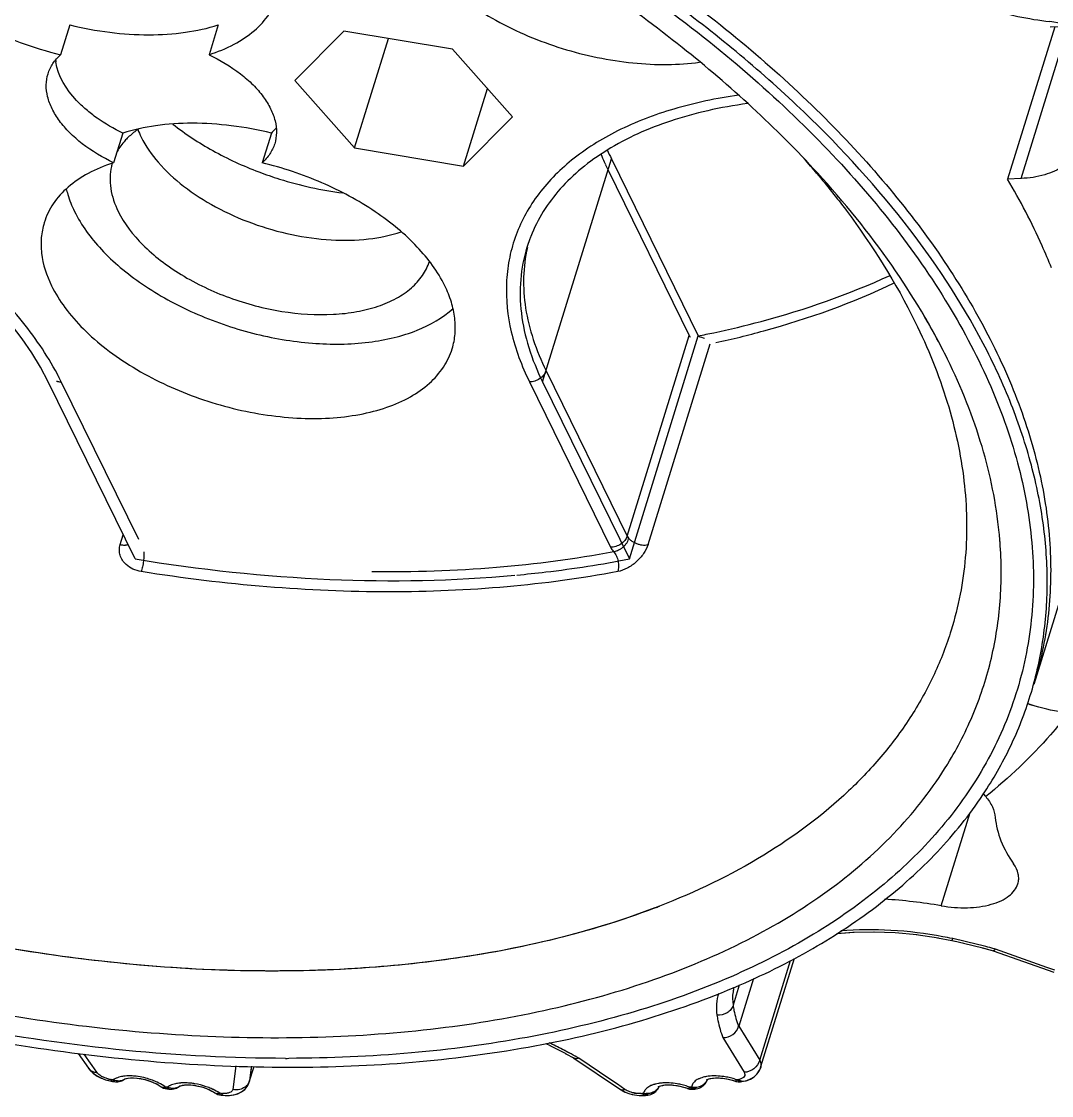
# Model space of a CAD drawing. Header units: millimetres. Extents: x 0 to 297, y 0 to 210.
# Drawn here: x 247.6 to 269.31, y 147.78 to 170.42 of the extents above; entities that cross this region are included whole.
import ezdxf

# ---------------------------------------------------------------- set-up
doc = ezdxf.new("R2010")
doc.units = ezdxf.units.MM
doc.header["$LTSCALE"] = 16.335
doc.layers.add('MEMBER', color=7, linetype='CONTINUOUS')

msp = doc.modelspace()

# ---------------------------------------------------------------- linework, layer by layer
at = {"layer": 'MEMBER', "color": 7, "linetype": 'Continuous'}
for p, q in [((248.6177, 170.3431), (248.4241, 169.7164)), ((251.7487, 170.3431), (251.5551, 169.7164)), ((254.3927, 170.2114), (253.3616, 169.171)), ((256.6856, 169.8306), (254.3927, 170.2114)), ((269.378, 170.3056), (268.3856, 167.0939)), ((269.2834, 170.3013), (269.6624, 170.3184)), ((254.6233, 167.7497), (255.3357, 170.0548)), ((257.9473, 168.4093), (256.6856, 169.8306)), ((253.3616, 169.171), (254.6233, 167.7497)), ((256.9162, 167.3688), (257.421, 169.0022)), ((256.9162, 167.3688), (257.9473, 168.4093)), ((249.7362, 168.0639), (249.5426, 167.4372)), ((252.8672, 168.0639), (252.6736, 167.4372)), ((254.6233, 167.7497), (256.9162, 167.3688)), ((260.0363, 167.5205), (261.8666, 163.7908)), ((268.6699, 167.1068), (268.3856, 167.0939)), ((260.4142, 159.0909), (261.8666, 163.7908)), ((249.9935, 159.0909), (248.1633, 162.8205)), ((258.5839, 162.8205), (260.4142, 159.0909)), ((269.8842, 159.5107), (268.9375, 156.4473)), ((267.1158, 154.7588), (267.1244, 154.7729)), ((264.7853, 151.1935), (265.1264, 151.2224)), ((264.7868, 151.1945), (265.1533, 151.2237)), ((265.1264, 151.2224), (265.5786, 151.232)), ((265.5636, 151.2321), (266.0141, 151.2156)), ((266.0164, 151.2155), (266.4718, 151.1729)), ((266.461, 151.1742), (266.9306, 151.1043)), ((266.9069, 151.1085), (267.2077, 151.0502)), ((267.2077, 151.0502), (267.2726, 151.0362)), ((267.2509, 151.041), (267.4661, 150.9927)), ((267.456, 150.995), (267.6593, 150.9464)), ((267.6586, 150.9465), (267.8626, 150.8945)), ((267.8498, 150.8978), (268.0398, 150.8465)), ((267.8626, 150.8945), (268.0831, 150.8344)), ((268.0398, 150.8465), (268.0831, 150.8344)), ((268.082, 150.8347), (269.363, 150.3795)), ((263.181, 148.3706), (263.893, 150.6744)), ((262.6048, 150.0521), (262.644, 150.0687)), ((263.0277, 150.2494), (262.7179, 149.2467)), ((258.6519, 148.8798), (258.746, 148.8342)), ((258.7376, 148.8384), (258.9066, 148.7532)), ((258.906, 148.7536), (259.0731, 148.6658)), ((248.7939, 148.6709), (249.0117, 148.3583)), ((259.0627, 148.6713), (259.2503, 148.5685)), ((259.2161, 148.5876), (259.2503, 148.5685)), ((259.2443, 148.5722), (260.2068, 147.9211)), ((249.0114, 148.3589), (249.0385, 148.3235)), ((249.0117, 148.3584), (249.058, 148.3017)), ((249.0385, 148.3235), (249.104, 148.2584)), ((249.058, 148.3017), (249.1215, 148.2441)), ((249.104, 148.2584), (249.1827, 148.2015)), ((252.4028, 148.0703), (252.5037, 148.3968)), ((253.2344, 148.3796), (253.2558, 148.3796)), ((263.1032, 148.2321), (263.1504, 148.299)), ((263.1504, 148.299), (263.1811, 148.3708)), ((249.1215, 148.2441), (249.196, 148.1934)), ((249.1827, 148.2015), (249.2728, 148.1535)), ((249.196, 148.1934), (249.2796, 148.1504)), ((249.2728, 148.1535), (249.3714, 148.1154)), ((249.3696, 148.116), (249.4627, 148.091)), ((249.3714, 148.1154), (249.4743, 148.0886)), ((249.4627, 148.091), (249.5195, 148.0806)), ((249.4743, 148.0886), (249.5195, 148.0806)), ((249.5195, 148.0806), (249.56, 148.0746)), ((249.5195, 148.0806), (249.5307, 148.079)), ((249.5307, 148.079), (249.56, 148.0746)), ((249.78, 148.1281), (249.7797, 148.1279)), ((249.7811, 148.1289), (249.7799, 148.128)), ((250.4364, 148.0325), (250.4961, 147.9989)), ((262.0419, 148.1132), (262.0421, 148.1134)), ((262.7819, 148.0758), (262.8166, 148.0819)), ((262.8164, 148.0818), (262.8742, 148.0948)), ((262.8165, 148.0818), (262.888, 148.0988)), ((262.8742, 148.0948), (262.9638, 148.128)), ((262.9638, 148.128), (263.0427, 148.1761)), ((263.0422, 148.1756), (263.1032, 148.2321)), ((263.0434, 148.1765), (263.1098, 148.2399)), ((250.4936, 148.0005), (250.5307, 147.9759)), ((250.5306, 147.9759), (250.5307, 147.9759)), ((250.6682, 147.9218), (250.71, 147.9166)), ((250.6682, 147.9218), (250.71, 147.9166)), ((251.6754, 147.8408), (251.6756, 147.8407)), ((252.0155, 147.7866), (252.1031, 147.8025)), ((252.0764, 147.7963), (252.1615, 147.8214)), ((252.1031, 147.8025), (252.185, 147.8314)), ((252.1615, 147.8214), (252.2388, 147.8603)), ((252.185, 147.8314), (252.2586, 147.8736)), ((252.2388, 147.8603), (252.3051, 147.9122)), ((252.2586, 147.8736), (252.3206, 147.9281)), ((260.2063, 147.9214), (260.2182, 147.9135)), ((260.3843, 147.8334), (260.476, 147.8067)), ((260.476, 147.8067), (260.5702, 147.7896)), ((261.0289, 147.9686), (261.03, 147.9693)), ((261.5546, 147.9609), (261.634, 147.9341)), ((261.7839, 147.9173), (261.8206, 147.9225)), ((261.7839, 147.9173), (261.7961, 147.919)), ((261.7961, 147.919), (261.8206, 147.9225)), ((251.813, 147.7908), (251.8532, 147.7867)), ((251.853, 147.7867), (251.9242, 147.7825)), ((251.8531, 147.7867), (251.8937, 147.7836)), ((251.8532, 147.7867), (251.8531, 147.7867)), ((251.9242, 147.7825), (252.0155, 147.7866)), ((260.7165, 147.7832), (260.7659, 147.7871)), ((260.7655, 147.7871), (260.8017, 147.7912))]:
    msp.add_line(p, q, dxfattribs=at)
at = {"layer": 'MEMBER', "color": 9, "linetype": 'Continuous'}
for p, q in [((268.6699, 167.1068), (269.6624, 170.3184)), ((258.5839, 162.8205), (260.0363, 167.5205)), ((259.9637, 167.2855), (261.6738, 163.8007)), ((260.3666, 159.5707), (261.6738, 163.8007)), ((260.8068, 159.3914), (262.1139, 163.6214)), ((258.6565, 163.0555), (260.3666, 159.5707)), ((250.0709, 159.4964), (248.4396, 162.8205)), ((258.3076, 162.8205), (260.0177, 159.3357)), ((249.6818, 159.3912), (249.7453, 159.5968)), ((266.9862, 151.7806), (267.5943, 153.7485)), ((267.2282, 151.0883), (267.2159, 151.0909)), ((269.2105, 150.4824), (268.132, 150.8654)), ((263.1604, 148.5256), (263.8099, 150.6274)), ((269.3783, 150.4229), (269.2105, 150.4824)), ((262.7306, 150.1109), (262.599, 149.6851)), ((262.7179, 149.2467), (263.1604, 148.5256)), ((262.3837, 149.003), (262.8318, 148.272)), ((249.0215, 148.5121), (248.9204, 148.657)), ((249.0901, 148.4138), (249.0215, 148.5121)), ((260.0024, 148.1267), (259.3509, 148.5672)), ((249.1889, 148.272), (249.0901, 148.4138)), ((252.1185, 148.4056), (252.0536, 147.9112)), ((252.4479, 148.3981), (252.4236, 148.2115)), ((252.4384, 148.3247), (252.4236, 148.2115)), ((252.4479, 148.3981), (252.4384, 148.3247)), ((249.5359, 148.1133), (249.4955, 148.1194)), ((249.5246, 148.115), (249.4955, 148.1194)), ((249.5359, 148.1133), (249.5246, 148.115)), ((249.56, 148.0746), (249.5599, 148.0746)), ((252.4033, 148.0718), (252.4028, 148.0703)), ((252.4083, 148.0942), (252.4033, 148.0718)), ((252.4236, 148.2115), (252.4083, 148.0942)), ((260.1618, 148.019), (260.0024, 148.1267)), ((262.7141, 148.1194), (262.6796, 148.1133)), ((250.6804, 147.9561), (250.6389, 147.9613)), ((250.6681, 147.9218), (250.6681, 147.9218)), ((250.71, 147.9166), (250.7098, 147.9166)), ((251.8182, 147.8268), (251.7782, 147.8309)), ((260.2375, 147.9678), (260.1618, 148.019)), ((260.3212, 147.9112), (260.2375, 147.9678)), ((260.7145, 147.8309), (260.6785, 147.8268)), ((261.7258, 147.9613), (261.6894, 147.9561)), ((261.8206, 147.9225), (261.8203, 147.9225)), ((251.8129, 147.7908), (251.8129, 147.7908)), ((260.8017, 147.7912), (260.8015, 147.7912))]:
    msp.add_line(p, q, dxfattribs=at)
at = {"layer": 'MEMBER', "color": 7, "linetype": 'Continuous'}
for points in [[(263.1098, 148.2399), (263.1595, 148.3164), (263.1812, 148.3711)], [(249.7797, 148.1279), (249.7868, 148.1313), (249.8086, 148.1387), (249.8455, 148.1465), (249.8965, 148.1521)], [(249.7799, 148.128), (249.7883, 148.132), (249.8109, 148.1393), (249.8479, 148.1469), (249.8992, 148.1523)], [(249.8965, 148.1521), (249.9635, 148.1533), (250.039, 148.1484), (250.1216, 148.1365), (250.2073, 148.1178), (250.2911, 148.093), (250.3682, 148.064)], [(249.9601, 148.1534), (250.0339, 148.1489), (250.1148, 148.1377), (250.1995, 148.1197), (250.2846, 148.0952), (250.3652, 148.0653), (250.4377, 148.0319)], [(252.3051, 147.9122), (252.3568, 147.974), (252.3916, 148.039), (252.4033, 148.0717)], [(252.3206, 147.9281), (252.3678, 147.9915), (252.3985, 148.0571), (252.4033, 148.0718)], [(262.0421, 148.1134), (262.0439, 148.1146), (262.0588, 148.122), (262.0882, 148.1325), (262.1314, 148.1427)], [(262.0425, 148.1136), (262.0526, 148.1192), (262.0758, 148.1286), (262.1133, 148.139)], [(262.1133, 148.139), (262.1647, 148.1478), (262.229, 148.153), (262.3036, 148.1527), (262.3853, 148.146), (262.4696, 148.1325)], [(262.1314, 148.1427), (262.1878, 148.1503), (262.2563, 148.1536), (262.3341, 148.1509), (262.4188, 148.1414)], [(262.4188, 148.1414), (262.505, 148.125), (262.5877, 148.1027), (262.6292, 148.0888)], [(262.4696, 148.1325), (262.5523, 148.1131), (262.6292, 148.0888)], [(262.888, 148.0988), (262.9697, 148.1309), (263.0422, 148.1756)], [(250.937, 147.9815), (250.9405, 147.9832), (250.9591, 147.9901), (250.9919, 147.998), (251.039, 148.0045), (251.0995, 148.0073), (251.1718, 148.0047), (251.2524, 147.9954), (251.3372, 147.9792), (251.4216, 147.9567), (251.5011, 147.9294), (251.5728, 147.8987), (251.634, 147.8666), (251.6755, 147.8408)], [(250.9371, 147.9816), (250.9386, 147.9824), (250.9552, 147.9888), (250.9862, 147.9969), (251.0314, 148.0038), (251.09, 148.0072), (251.1597, 148.0055), (251.2378, 147.9975), (251.3203, 147.983), (251.4029, 147.9623), (251.4818, 147.9366), (251.5535, 147.9075)], [(251.5535, 147.9075), (251.616, 147.8767), (251.6677, 147.846), (251.6756, 147.8407)], [(251.8937, 147.7836), (251.9864, 147.784), (252.0764, 147.7963)], [(260.2062, 147.9215), (260.2397, 147.9002), (260.3283, 147.8552)], [(260.2182, 147.9135), (260.2977, 147.8692), (260.3843, 147.8334)], [(260.3283, 147.8552), (260.4233, 147.8208), (260.5217, 147.7971)], [(260.5217, 147.7971), (260.6203, 147.7846), (260.7165, 147.7832)], [(261.0292, 147.9688), (261.0315, 147.9702), (261.0475, 147.9779), (261.0781, 147.9882), (261.1233, 147.9981)], [(261.031, 147.9699), (261.0453, 147.977), (261.0733, 147.9868), (261.1155, 147.9967)], [(261.1155, 147.9967), (261.1708, 148.0042), (261.2373, 148.0073), (261.3123, 148.0049), (261.3925, 147.9963), (261.4744, 147.9814), (261.5546, 147.9609)], [(261.1233, 147.9981), (261.182, 148.0051), (261.2529, 148.0073), (261.3332, 148.0032), (261.4202, 147.9919), (261.5084, 147.9735)], [(261.5084, 147.9735), (261.5929, 147.9488), (261.634, 147.9341)], [(260.5702, 147.7896), (260.6646, 147.7826), (260.7566, 147.7861), (260.766, 147.7871)]]:
    msp.add_lwpolyline(points, dxfattribs=at)
for centre, radius, start, end in [((249.2924, 169.6969), 0.9758, 185.17614, 187.73806), ((251.8104, 168.811), 1.8802, 200.90258, 206.2152), ((264.8549, 169.8865), 5.3682, 203.91865, 206.1519), ((249.5331, 154.7623), 19.3652, 39.99754, 41.24524), ((250.6168, 167.1078), 1.1488, 163.8846, 167.43157), ((250.6368, 163.9995), 3.6077, 107.65617, 107.95427), ((261.2665, 164.7248), 3.1532, 159.7826, 162.82565), ((261.2766, 164.7212), 3.1639, 158.39402, 159.78292), ((254.5369, 157.1172), 14.0185, 26.16267, 30.7092), ((257.7195, 184.8517), 21.4653, 281.13942, 282.02537), ((262.1556, 164.4657), 0.7396, 247.04464, 257.86725), ((259.4744, 158.7792), 8.7771, 4.61218, 5.66033), ((259.5565, 158.786), 8.6948, 4.32014, 4.61097), ((269.9822, 159.3208), 3.4835, 250.22875, 252.02772), ((266.6694, 153.2424), 1.5097, 33.80352, 37.04661), ((266.6802, 153.2501), 1.4964, 33.78912, 37.061), ((265.1122, 140.8431), 11.0968, 80.27767, 86.47397), ((255.2124, 166.766), 16.0885, 290.90091, 291.26622), ((249.6048, 148.3724), 0.3011, 261.42698, 268.72878), ((249.6051, 148.3683), 0.2969, 268.75591, 291.65198), ((249.6034, 148.3722), 0.3012, 291.67916, 299.43441), ((249.6019, 148.3751), 0.3044, 299.42071, 306.37111), ((261.7806, 148.2175), 0.2966, 278.08825, 328.9352), ((261.7774, 148.2193), 0.3002, 328.9667, 336.89588), ((261.7734, 148.221), 0.3046, 336.88212, 342.64306), ((262.7301, 148.3694), 0.2981, 250.29387, 270.2927), ((262.7299, 148.3732), 0.3019, 270.31928, 279.95446), ((250.7049, 148.2178), 0.2981, 234.22376, 262.81405), ((250.7478, 148.2154), 0.3012, 262.75206, 270.27165), ((250.7483, 148.2111), 0.2967, 270.301, 293.71405), ((250.7463, 148.2152), 0.3013, 293.74338, 301.69201), ((250.7449, 148.2178), 0.3043, 301.6772, 309.93648), ((251.8427, 148.0876), 0.2981, 235.8695, 264.16771), ((260.7703, 148.0873), 0.2967, 276.38979, 325.4203), ((260.7674, 148.0891), 0.3002, 325.44927, 333.15958), ((260.7638, 148.091), 0.3042, 333.14617, 336.89472), ((261.7411, 148.2123), 0.2981, 248.99981, 268.93984), ((261.7411, 148.216), 0.3018, 268.96446, 278.17796)]:
    msp.add_arc(centre, radius, start, end, dxfattribs=at)
at = {"layer": 'MEMBER', "color": 9, "linetype": 'Continuous'}
for centre, radius, start, end in [((264.6083, 169.5741), 5.1777, 202.24345, 204.16377), ((264.7442, 169.6345), 5.3264, 204.15786, 204.82252), ((264.8497, 169.6835), 5.4428, 204.82486, 206.14162), ((243.0813, 160.187), 5.9705, 27.4357, 27.92108), ((243.2121, 160.2545), 5.8234, 26.14465, 27.43904), ((265.4293, 142.6235), 8.6539, 78.08554, 79.3979), ((264.2528, 137.0742), 14.3265, 75.13684, 78.01345), ((264.3363, 137.3927), 13.9972, 74.42946, 75.13269), ((264.3658, 137.4991), 13.8868, 74.26367, 74.42878), ((253.6846, 138.4401), 11.6049, 62.71029, 64.25702), ((253.8069, 138.6839), 11.3322, 61.66613, 64.27822), ((253.9248, 138.9057), 11.081, 61.65845, 62.70989), ((253.1643, 180.7557), 32.1896, 269.99997, 270.12778), ((254.1394, 139.3036), 10.6289, 60.63869, 61.6584), ((249.1627, 148.4636), 0.1841, 214.88135, 219.25293), ((249.4959, 148.5597), 0.4249, 235.67332, 239.56889), ((249.5304, 148.6182), 0.4928, 239.55837, 243.21633), ((249.5935, 148.7621), 0.6501, 254.57588, 256.7342), ((249.5918, 148.7549), 0.6428, 256.73302, 259.00923), ((249.5879, 148.7347), 0.6223, 259.00219, 261.45368), ((249.6595, 148.3848), 0.2983, 245.52152, 252.35014), ((249.6577, 148.2983), 0.2096, 303.29051, 306.0784), ((249.8645, 146.8627), 1.3331, 82.49568, 86.88901), ((249.8909, 146.8253), 1.363, 65.14625, 69.73931), ((251.0313, 146.7591), 1.2901, 83.84377, 88.33709), ((252.1576, 148.1751), 0.2641, 311.96338, 327.2109), ((261.8031, 148.2472), 0.2878, 298.55187, 309.0807), ((261.8282, 148.2206), 0.2511, 320.17056, 331.56586), ((261.8358, 148.2163), 0.2424, 331.60048, 336.86641), ((262.1948, 146.7375), 1.4589, 75.04555, 79.44516), ((262.2176, 146.8179), 1.3754, 70.37294, 75.10331), ((262.655, 148.4561), 0.3419, 279.95639, 282.77912), ((262.7664, 148.1651), 0.0906, 271.54652, 279.87819), ((250.7999, 148.2356), 0.304, 246.85154, 254.42303), ((250.8019, 148.1486), 0.2146, 303.69682, 309.62688), ((251.0418, 146.6509), 1.3935, 66.48232, 71.01058), ((251.1089, 146.8022), 1.228, 61.66325, 66.53791), ((251.875, 148.3852), 0.5612, 264.19162, 266.18424), ((260.6348, 148.4495), 0.6258, 258.04019, 261.59265), ((260.6324, 148.4338), 0.61, 261.59539, 263.55166), ((260.6301, 148.2578), 0.4337, 273.23946, 276.40199), ((260.7818, 148.1645), 0.3403, 258.59774, 267.98792), ((260.7819, 148.1588), 0.3346, 267.93788, 277.49505), ((260.7837, 148.1431), 0.3188, 277.53166, 287.44061), ((260.7891, 148.1265), 0.3013, 287.42042, 297.66902), ((260.7984, 148.1083), 0.2809, 297.70448, 308.41419), ((260.8211, 148.0834), 0.2471, 319.68547, 331.21368), ((260.8262, 148.0804), 0.2412, 331.25034, 334.13495), ((261.1754, 146.5916), 1.4582, 73.79143, 78.18361), ((261.2058, 146.6908), 1.3545, 69.08168, 73.853), ((261.7859, 148.2979), 0.3419, 259.87452, 269.22779), ((261.7722, 147.9991), 0.0827, 271.01865, 278.1194), ((261.7862, 148.2948), 0.3388, 269.17728, 278.64762), ((261.7881, 148.2809), 0.3248, 278.68233, 288.45924), ((261.7934, 148.2653), 0.3083, 288.43684, 298.5205)]:
    msp.add_arc(centre, radius, start, end, dxfattribs=at)
at = {"layer": 'MEMBER', "color": 7, "linetype": 'Continuous'}
msp.add_ellipse((239.3179, 162.8205), major_axis=(9.1753, -2.8354), ratio=0.5725407, start_param=6.7781176, end_param=8.3489139, dxfattribs=at)
for points, knots in [([(264.3789, 167.2235), (263.5037, 168.1812), (261.4994, 170.0128), (258.0318, 172.3719), (254.0973, 174.381), (249.8481, 175.9618), (245.4479, 177.0538), (241.0659, 177.6148), (236.8719, 177.6233), (234.1837, 177.2417), (232.9208, 176.9448)], [0, 0, 0, 0, 0.1137189, 0.2368082, 0.3666451, 0.5000002, 0.6333551, 0.7631921, 0.8862816, 1, 1, 1, 1]), ([(268.8649, 156.2123), (268.9817, 156.5901), (269.1594, 157.3706), (269.2501, 158.581), (269.1655, 159.8254), (268.9072, 161.0936), (268.4779, 162.3763), (267.6624, 164.1368), (266.2109, 166.3194), (263.9255, 168.7752), (261.1192, 171.0682), (257.8736, 173.1335), (255.5124, 174.3028), (254.2814, 174.8382)], [0, 0, 0, 0, 0.0463533, 0.0934006, 0.1417868, 0.192067, 0.2446837, 0.2999603, 0.4190805, 0.5500053, 0.6918241, 0.8426672, 1, 1, 1, 1]), ([(245.3993, 171.2499), (245.5952, 171.071), (246.0306, 170.7334), (247.0174, 170.1586), (247.8492, 169.8559), (248.4241, 169.7164)], [0, 0, 0, 0, 0.2327468, 0.4811638, 1, 1, 1, 1]), ([(256.452, 171.2499), (256.62, 171.0966), (256.9883, 170.8043), (257.8189, 170.2898), (258.9849, 169.8023), (260.2222, 169.5432), (261.1992, 169.4958), (261.6693, 169.5276), (261.8951, 169.5586)], [0, 0, 0, 0, 0.1165046, 0.2401387, 0.4996955, 0.7594188, 0.8832336, 1, 1, 1, 1]), ([(251.5551, 169.7164), (251.7362, 169.7741), (252.0739, 169.9111), (252.5105, 170.1998), (252.8376, 170.5558), (252.974, 170.8357), (253.0179, 170.9779)], [0, 0, 0, 0, 0.2845619, 0.5420133, 0.7772683, 1, 1, 1, 1]), ([(267.5067, 170.8284), (267.6485, 170.7779), (268.2264, 170.5908), (268.825, 170.4681), (269.2784, 170.4122)], [0, 0, 0, 0, 0.2478605, 1, 1, 1, 1]), ([(248.6177, 170.3431), (248.8957, 170.2757), (249.4486, 170.1733), (250.2677, 170.1187), (251.0377, 170.1667), (251.5235, 170.2714), (251.7487, 170.3431)], [0, 0, 0, 0, 0.2710212, 0.5316238, 0.7760497, 1, 1, 1, 1]), ([(270.6771, 169.1337), (270.6973, 169.1989), (270.7159, 169.3401), (270.6703, 169.5553), (270.5571, 169.7627), (270.3157, 170.0277), (269.8855, 170.2833), (269.4885, 170.3863), (269.2784, 170.4122)], [0, 0, 0, 0, 0.0965805, 0.1969369, 0.3062073, 0.4269938, 0.7004825, 1, 1, 1, 1]), ([(248.1603, 169.3149), (248.1835, 169.3902), (248.2544, 169.5382), (248.3626, 169.6609), (248.4241, 169.7164)], [0, 0, 0, 0, 0.4875557, 1, 1, 1, 1]), ([(249.7362, 168.0639), (249.5475, 168.1542), (249.2795, 168.3082), (248.962, 168.554), (248.602, 168.8944), (248.3668, 169.2613), (248.3255, 169.5655)], [0, 0, 0, 0, 0.2957129, 0.4346623, 0.565921, 1, 1, 1, 1]), ([(251.5551, 169.7164), (251.7877, 169.6051), (252.1139, 169.4103), (252.4807, 169.0907), (252.6969, 168.8435), (252.8562, 168.5883), (252.9539, 168.3307), (252.9858, 168.0772), (252.9607, 167.9142), (252.9374, 167.8387)], [0, 0, 0, 0, 0.3077691, 0.448981, 0.5793711, 0.6982848, 0.8063242, 0.9056381, 1, 1, 1, 1]), ([(249.5426, 167.4372), (249.31, 167.5485), (248.9837, 167.7434), (248.6169, 168.0629), (248.4007, 168.3101), (248.2414, 168.5654), (248.1438, 168.823), (248.1118, 169.0764), (248.1369, 169.2394), (248.1603, 169.3149)], [0, 0, 0, 0, 0.3077691, 0.448981, 0.5793711, 0.6982848, 0.8063242, 0.9056381, 1, 1, 1, 1]), ([(222.7428, 169.2419), (222.6553, 168.6699), (222.6039, 167.4757), (222.8924, 165.6566), (223.5351, 163.8089), (224.5184, 161.9603), (225.8256, 160.1364), (227.4362, 158.3631), (229.326, 156.6659), (231.4665, 155.0698), (233.8257, 153.5985), (236.3679, 152.274), (239.0549, 151.1164), (241.8461, 150.1431), (244.699, 149.369), (247.5708, 148.8055), (250.4176, 148.4614), (252.3054, 148.3802), (253.2344, 148.3796)], [0, 0, 0, 0, 0.0428239, 0.0877041, 0.1355435, 0.1869273, 0.2421348, 0.3011814, 0.3638668, 0.4298196, 0.498535, 0.5694077, 0.6417596, 0.7148655, 0.7879777, 0.8603453, 0.9312482, 1, 1, 1, 1]), ([(262.9028, 168.6856), (262.6217, 168.6472), (262.0753, 168.5497), (261.0661, 168.2733), (260.1572, 167.8713), (259.4053, 167.3379), (258.9508, 166.9035), (258.587, 166.4219), (258.407, 166.0681), (258.335, 165.8862)], [0, 0, 0, 0, 0.1519291, 0.2966548, 0.5599278, 0.6782893, 0.7888328, 0.8952345, 1, 1, 1, 1]), ([(252.8672, 168.0639), (252.5893, 168.1313), (252.0363, 168.2337), (251.2172, 168.2882), (250.4472, 168.2402), (249.9614, 168.1355), (249.7362, 168.0639)], [0, 0, 0, 0, 0.2710211, 0.5316238, 0.7760497, 1, 1, 1, 1]), ([(250.7897, 168.2549), (251.0539, 168.0456), (251.6375, 167.6636), (252.2704, 167.3727), (252.6042, 167.246)], [0, 0, 0, 0, 0.485629, 1, 1, 1, 1]), ([(252.9699, 168.1708), (252.9622, 168.1615), (252.9299, 168.1239), (252.8949, 168.0888), (252.8672, 168.0639)], [0, 0, 0, 0, 0.2461407, 1, 1, 1, 1]), ([(249.8304, 167.9538), (249.8072, 167.9305), (249.7199, 167.8366), (249.646, 167.73), (249.6016, 167.6458)], [0, 0, 0, 0, 0.2571073, 1, 1, 1, 1]), ([(250.0816, 168.1589), (250.0585, 168.1434), (249.9698, 168.0813), (249.887, 168.0108), (249.8304, 167.9538)], [0, 0, 0, 0, 0.2576199, 1, 1, 1, 1]), ([(250.1236, 167.9805), (250.218, 167.7882), (250.4842, 167.4082), (251.0226, 166.9152), (251.6959, 166.4849), (252.4653, 166.1424), (253.2862, 165.9072), (254.1109, 165.7932), (254.8911, 165.8068), (255.3824, 165.9073), (255.6051, 165.983)], [0, 0, 0, 0, 0.1032422, 0.220764, 0.3500672, 0.4867416, 0.6254012, 0.7604089, 0.8865891, 1, 1, 1, 1]), ([(252.9374, 167.8387), (252.9141, 167.7634), (252.8432, 167.6154), (252.735, 167.4927), (252.6736, 167.4372)], [0, 0, 0, 0, 0.4875557, 1, 1, 1, 1]), ([(249.5247, 167.4315), (249.3457, 167.3735), (249.0122, 167.2362), (248.5811, 166.9483), (248.2582, 166.5944), (248.1233, 166.3168), (248.0797, 166.1758)], [0, 0, 0, 0, 0.2842498, 0.5415927, 0.7770211, 1, 1, 1, 1]), ([(249.4955, 167.3578), (249.479, 167.2839), (249.4604, 167.1298), (249.4824, 166.8055), (249.5648, 166.5661), (249.6395, 166.4138)], [0, 0, 0, 0, 0.2338745, 0.4758764, 1, 1, 1, 1]), ([(256.5238, 164.8472), (256.3768, 165.1467), (256.0586, 165.5724), (255.5306, 166.064), (254.8771, 166.5507), (253.9305, 167.0569), (253.1031, 167.333), (252.6736, 167.4372)], [0, 0, 0, 0, 0.2100258, 0.3281752, 0.4538808, 0.7218176, 1, 1, 1, 1]), ([(269.5586, 167.3698), (269.442, 167.2862), (269.1499, 167.1583), (268.8383, 167.1144), (268.6699, 167.1068)], [0, 0, 0, 0, 0.459828, 1, 1, 1, 1]), ([(252.6042, 167.246), (252.7477, 167.1915), (253.324, 166.9921), (253.9236, 166.8593), (254.3763, 166.8027)], [0, 0, 0, 0, 0.2517967, 1, 1, 1, 1]), ([(264.3682, 167.2093), (264.5796, 166.9573), (265.3591, 165.9774), (266.0334, 164.9104), (266.4402, 164.0815)], [0, 0, 0, 0, 0.2626641, 1, 1, 1, 1]), ([(267.1192, 163.2982), (266.7807, 163.988), (265.9517, 165.3646), (264.9397, 166.6097), (264.3789, 167.2235)], [0, 0, 0, 0, 0.4802827, 1, 1, 1, 1]), ([(269.3116, 165.222), (269.2484, 165.3792), (268.9758, 166.0203), (268.6527, 166.6395), (268.3856, 167.0939)], [0, 0, 0, 0, 0.243238, 1, 1, 1, 1]), ([(248.5451, 166.8909), (248.5544, 166.8511), (248.5982, 166.6874), (248.6618, 166.5292), (248.7184, 166.4138)], [0, 0, 0, 0, 0.2415627, 1, 1, 1, 1]), ([(248.7184, 166.4138), (248.8625, 166.1203), (249.1725, 165.7026), (249.6864, 165.2186), (250.3223, 164.7382), (251.245, 164.2346), (252.4562, 163.8156), (253.6995, 163.6024), (254.7105, 163.6099), (255.4468, 163.7414), (256.0632, 163.9344), (256.4778, 164.1706), (256.6963, 164.3703)], [0, 0, 0, 0, 0.1081268, 0.1688449, 0.2334172, 0.3711375, 0.5144754, 0.6554446, 0.7864689, 0.84646, 0.902107, 1, 1, 1, 1]), ([(249.6395, 166.4138), (249.7679, 166.1521), (250.056, 165.7835), (250.534, 165.3673), (251.1273, 164.962), (251.9772, 164.5614), (253.0643, 164.2757), (253.9801, 164.214), (254.6598, 164.2884), (255.1083, 164.3997), (255.4982, 164.5655), (255.8193, 164.7828), (256.0619, 165.0476), (256.1658, 165.2545), (256.2006, 165.3598)], [0, 0, 0, 0, 0.1135156, 0.1780199, 0.2467778, 0.392635, 0.5413442, 0.6822928, 0.7470904, 0.8069695, 0.8616111, 0.9112507, 0.9568191, 1, 1, 1, 1]), ([(248.0797, 166.1758), (248.0482, 166.0739), (248.0069, 165.8594), (248.0167, 165.4015), (248.1291, 165.0616), (248.2343, 164.8472)], [0, 0, 0, 0, 0.2341273, 0.4753442, 1, 1, 1, 1]), ([(258.2539, 165.6559), (258.1861, 165.4364), (258.0976, 164.9741), (258.1154, 164.256), (258.2773, 163.526), (258.4694, 163.0539), (258.5839, 162.8205)], [0, 0, 0, 0, 0.2360077, 0.4789559, 0.7329506, 1, 1, 1, 1]), ([(262.1917, 163.8575), (262.5259, 163.9287), (263.794, 164.2311), (265.0339, 164.6618), (265.9073, 165.0654)], [0, 0, 0, 0, 0.262059, 1, 1, 1, 1]), ([(248.2343, 164.8472), (248.3136, 164.6855), (248.5152, 164.3632), (248.9068, 163.917), (249.3912, 163.4963), (250.1581, 162.9744), (251.2564, 162.4591), (252.4401, 162.1512), (253.396, 162.0476), (254.0787, 162.0459), (254.7163, 162.1193), (255.2921, 162.2663), (255.7912, 162.4838), (256.2006, 162.7679), (256.5073, 163.1133), (256.6362, 163.382), (256.6784, 163.5185)], [0, 0, 0, 0, 0.0543651, 0.1140152, 0.1786164, 0.2474785, 0.3935205, 0.542295, 0.6144158, 0.6833073, 0.7479511, 0.8076295, 0.8620442, 0.9114633, 0.9568676, 1, 1, 1, 1]), ([(256.6784, 163.5185), (256.7099, 163.6204), (256.7513, 163.8349), (256.744, 164.1693), (256.6689, 164.5127), (256.5784, 164.736), (256.5238, 164.8472)], [0, 0, 0, 0, 0.2336746, 0.4744433, 0.7285353, 1, 1, 1, 1]), ([(261.0477, 151.7731), (260.3799, 151.5131), (258.9617, 151.0676), (256.7071, 150.6287), (254.2873, 150.4024), (251.7402, 150.3921), (249.1056, 150.5978), (246.425, 151.0161), (243.7404, 151.6406), (241.0942, 152.4613), (238.5283, 153.4654), (236.083, 154.6369), (233.7968, 155.9575), (231.7057, 157.4064), (229.8425, 158.9611), (228.2361, 160.5978), (226.9122, 162.2912), (226.2067, 163.4842), (225.9135, 164.0815)], [0, 0, 0, 0, 0.0539123, 0.1115029, 0.1725011, 0.2364793, 0.3028892, 0.3710938, 0.4403946, 0.5100575, 0.5793368, 0.6474991, 0.7138474, 0.7777465, 0.8386521, 0.8961381, 0.9499446, 1, 1, 1, 1]), ([(266.4402, 164.0815), (266.707, 163.5378), (267.1497, 162.4464), (267.5165, 160.7677), (267.552, 159.1327), (267.35, 158.0841), (267.1961, 157.5861)], [0, 0, 0, 0, 0.2715737, 0.525534, 0.7663013, 1, 1, 1, 1]), ([(224.7504, 163.2982), (225.0528, 162.6821), (225.7788, 161.4514), (227.139, 159.7029), (228.7876, 158.0114), (230.6991, 156.4024), (232.8443, 154.9), (235.1906, 153.5269), (237.702, 152.3041), (240.34, 151.2504), (243.064, 150.3819), (245.8321, 149.712), (248.6019, 149.251), (251.3307, 149.006), (253.9767, 148.9807), (256.4998, 149.1758), (258.8611, 149.5883), (260.3534, 150.0188), (261.0591, 150.2722)], [0, 0, 0, 0, 0.0499273, 0.1035478, 0.1607985, 0.2214307, 0.2850366, 0.3510927, 0.4189865, 0.4880445, 0.5575558, 0.6267956, 0.6950473, 0.7616257, 0.8259006, 0.8873232, 0.9454546, 1, 1, 1, 1]), ([(268.2087, 159.6448), (268.148, 160.2576), (267.8886, 161.5161), (267.41, 162.7056), (267.1192, 163.2982)], [0, 0, 0, 0, 0.4825992, 1, 1, 1, 1]), ([(267.1244, 154.7729), (267.3354, 155.1188), (267.7035, 155.8405), (268.0762, 156.9974), (268.2608, 158.2072), (268.2577, 159.0285), (268.2265, 159.4409)], [0, 0, 0, 0, 0.249453, 0.496492, 0.7453253, 1, 1, 1, 1]), ([(260.952, 151.7362), (259.8341, 151.3092), (258.0372, 150.8396), (255.5407, 150.5038), (252.8017, 150.3476), (249.2161, 150.5283), (244.8615, 151.2986), (240.5606, 152.5944), (236.4905, 154.3629), (232.819, 156.5304), (230.645, 158.2563), (229.6744, 159.1713)], [0, 0, 0, 0, 0.1070123, 0.1648187, 0.2251662, 0.3521143, 0.4848391, 0.6197042, 0.752889, 0.8807176, 1, 1, 1, 1]), ([(249.9935, 159.0909), (251.3512, 158.8668), (254.0195, 158.5796), (256.7053, 158.627), (258.0006, 158.7465)], [0, 0, 0, 0, 0.5140609, 1, 1, 1, 1]), ([(258.0409, 158.7503), (258.2443, 158.7694), (259.0392, 158.8535), (259.8302, 158.9759), (260.4142, 159.0909)], [0, 0, 0, 0, 0.255493, 1, 1, 1, 1]), ([(267.1961, 157.5861), (267.0991, 157.2723), (266.8604, 156.6535), (266.3757, 155.7742), (265.7671, 154.9467), (264.7769, 153.8993), (263.2269, 152.7485), (261.8091, 152.0694), (261.0477, 151.7731)], [0, 0, 0, 0, 0.1126186, 0.2266272, 0.343331, 0.4638882, 0.7198318, 1, 1, 1, 1]), ([(267.8664, 154.121), (268.0825, 154.4456), (268.4678, 155.1208), (268.7514, 155.8449), (268.8649, 156.2123)], [0, 0, 0, 0, 0.5035178, 1, 1, 1, 1]), ([(269.678, 155.8524), (269.6051, 155.858), (269.3083, 155.892), (269.0164, 155.9663), (268.8042, 156.0426)], [0, 0, 0, 0, 0.2448602, 1, 1, 1, 1]), ([(269.678, 155.8524), (269.5542, 155.6922), (269.0245, 155.0505), (268.4148, 154.4761), (267.9238, 154.0823)], [0, 0, 0, 0, 0.2433336, 1, 1, 1, 1]), ([(261.0591, 150.2722), (261.7257, 150.5117), (262.9856, 151.0519), (264.6794, 152.0912), (266.0785, 153.3152), (266.8136, 154.2655), (267.1158, 154.7588)], [0, 0, 0, 0, 0.2769309, 0.5341172, 0.7738071, 1, 1, 1, 1]), ([(262.644, 150.0687), (263.2041, 150.3068), (264.2665, 150.8289), (265.7044, 151.7815), (266.9188, 152.8691), (267.5822, 153.6938), (267.8664, 154.121)], [0, 0, 0, 0, 0.2725922, 0.5286909, 0.7701728, 1, 1, 1, 1]), ([(267.9238, 154.0823), (267.9796, 154.0158), (268.0721, 153.8792), (268.1197, 153.7194), (268.1267, 153.6434)], [0, 0, 0, 0, 0.5320146, 1, 1, 1, 1]), ([(268.1267, 153.6434), (268.1421, 153.4757), (268.2313, 153.1276), (268.4069, 152.8167), (268.5131, 152.6648)], [0, 0, 0, 0, 0.4760111, 1, 1, 1, 1]), ([(268.6022, 152.2414), (268.6125, 152.2746), (268.6245, 152.3448), (268.6106, 152.4943), (268.5581, 152.6004), (268.5131, 152.6648)], [0, 0, 0, 0, 0.2332462, 0.4719005, 1, 1, 1, 1]), ([(266.9862, 151.7806), (267.1695, 151.7492), (267.5248, 151.7215), (267.9533, 151.7749), (268.2422, 151.8784), (268.4108, 151.9766), (268.5358, 152.0966), (268.5873, 152.1931), (268.6022, 152.2414)], [0, 0, 0, 0, 0.3107793, 0.5917851, 0.7138035, 0.8213838, 0.9155113, 1, 1, 1, 1]), ([(268.132, 150.8654), (268.1243, 150.8558), (268.1115, 150.8408), (268.0904, 150.8324), (268.0831, 150.8344)], [0, 0, 0, 0, 0.6222398, 1, 1, 1, 1]), ([(253.2558, 148.3796), (254.1176, 148.3796), (255.8014, 148.4458), (258.2431, 148.7574), (260.5119, 149.275), (261.935, 149.7694), (262.6048, 150.0521)], [0, 0, 0, 0, 0.2705847, 0.5283306, 0.7717359, 1, 1, 1, 1]), ([(262.3837, 149.003), (262.4574, 149.0022), (262.6043, 149.0493), (262.6994, 149.1745), (262.7166, 149.2428)], [0, 0, 0, 0, 0.5113091, 1, 1, 1, 1]), ([(259.3509, 148.5672), (259.3335, 148.5607), (259.2992, 148.5529), (259.264, 148.5608), (259.2503, 148.5685)], [0, 0, 0, 0, 0.5403111, 1, 1, 1, 1])]:
    msp.add_open_spline(points, degree=3, knots=knots, dxfattribs=at)
at = {"layer": 'MEMBER', "color": 9, "linetype": 'Continuous'}
for points, knots in [([(247.9153, 177.2635), (249.526, 176.8586), (252.6771, 175.8635), (257.1131, 173.8582), (260.4814, 171.791), (262.8667, 169.9433), (264.4446, 168.5118), (265.8251, 167.0263), (266.9935, 165.502), (267.9371, 163.9548), (268.6451, 162.4002), (269.109, 160.8542), (269.3218, 159.3329), (269.2792, 157.8539), (269.0785, 156.9034), (268.9375, 156.4473)], [0, 0, 0, 0, 0.1537672, 0.3050839, 0.4497266, 0.5184321, 0.5841997, 0.6467584, 0.7059424, 0.761714, 0.8141903, 0.8636678, 0.91064, 0.9557979, 1, 1, 1, 1]), ([(256.2598, 173.7146), (257.8124, 172.9274), (260.0261, 171.6095), (262.6755, 169.5601), (264.4005, 167.9662), (265.8769, 166.3082), (267.0848, 164.6074), (268.0077, 162.8854), (268.6315, 161.1639), (268.9452, 159.4649), (268.9405, 157.8123), (268.6142, 156.2319), (267.9705, 154.7506), (267.0216, 153.3926), (265.785, 152.1771), (264.2813, 151.119), (263.1542, 150.5462), (262.5569, 150.2864)], [0, 0, 0, 0, 0.16449, 0.2422368, 0.3162305, 0.3861008, 0.4516532, 0.5129114, 0.5701629, 0.6239995, 0.6753332, 0.7253564, 0.7754271, 0.8268971, 0.8809424, 0.9384535, 1, 1, 1, 1]), ([(248.3568, 162.9827), (248.1363, 163.3989), (247.5685, 164.2234), (246.467, 165.3381), (245.1102, 166.3611), (243.5464, 167.2559), (241.8313, 167.9915), (240.0264, 168.5413), (238.1968, 168.886), (236.971, 168.9732), (236.37, 168.9764)], [0, 0, 0, 0, 0.1013158, 0.2136394, 0.3358323, 0.4656794, 0.6002913, 0.7364222, 0.8707276, 1, 1, 1, 1]), ([(262.7128, 168.862), (262.2521, 168.797), (261.3779, 168.6158), (260.1825, 168.1615), (259.1929, 167.5462), (258.5554, 166.8958), (258.193, 166.3188), (257.9944, 165.8661), (257.8668, 165.3903), (257.7913, 164.722), (257.8879, 163.8339), (258.1428, 163.1564), (258.3076, 162.8205)], [0, 0, 0, 0, 0.1552808, 0.2967603, 0.4247179, 0.541374, 0.5969056, 0.6514292, 0.7057485, 0.7606819, 0.8751336, 1, 1, 1, 1]), ([(258.2633, 165.6541), (258.2169, 165.4485), (258.1649, 165.0203), (258.2101, 164.3636), (258.3739, 163.6991), (258.552, 163.2686), (258.6565, 163.0555)], [0, 0, 0, 0, 0.2361955, 0.479834, 0.7339753, 1, 1, 1, 1]), ([(262.2388, 163.6483), (262.5778, 163.7226), (263.8623, 164.0378), (265.1167, 164.4864), (265.9972, 164.9068)], [0, 0, 0, 0, 0.2623304, 1, 1, 1, 1]), ([(261.6738, 163.8007), (261.6752, 163.7978), (261.6815, 163.7858), (261.6891, 163.7746), (261.6953, 163.7664)], [0, 0, 0, 0, 0.2394647, 1, 1, 1, 1]), ([(258.6565, 163.0555), (258.6356, 162.9879), (258.5553, 162.8977), (258.4222, 162.8339), (258.3451, 162.8205), (258.3076, 162.8205)], [0, 0, 0, 0, 0.4803696, 0.7451077, 1, 1, 1, 1]), ([(248.3394, 162.8384), (248.347, 162.8354), (248.3793, 162.8247), (248.4137, 162.8205), (248.4396, 162.8205)], [0, 0, 0, 0, 0.2394291, 1, 1, 1, 1]), ([(260.3666, 159.5707), (260.3457, 159.5031), (260.2654, 159.4129), (260.1323, 159.3491), (260.0552, 159.3357), (260.0177, 159.3357)], [0, 0, 0, 0, 0.4803696, 0.7451077, 1, 1, 1, 1]), ([(260.3666, 159.5707), (260.3827, 159.5379), (260.4239, 159.4939), (260.4903, 159.4488), (260.551, 159.4205), (260.6153, 159.3981), (260.7, 159.3774), (260.7667, 159.3799), (260.8068, 159.3914)], [0, 0, 0, 0, 0.2181504, 0.3456052, 0.4795841, 0.6164638, 0.751219, 1, 1, 1, 1]), ([(249.8073, 158.9693), (249.7776, 158.9964), (249.7254, 159.0568), (249.6751, 159.1637), (249.6585, 159.2787), (249.6706, 159.3549), (249.6818, 159.3912)], [0, 0, 0, 0, 0.2601356, 0.5094882, 0.7538614, 1, 1, 1, 1]), ([(249.6818, 159.3912), (249.691, 159.3893), (249.7271, 159.3829), (249.7642, 159.3811), (249.7913, 159.3835)], [0, 0, 0, 0, 0.2583764, 1, 1, 1, 1]), ([(249.7913, 159.3835), (249.796, 159.3839), (249.8142, 159.3859), (249.8322, 159.3896), (249.8453, 159.3933)], [0, 0, 0, 0, 0.2584822, 1, 1, 1, 1]), ([(260.3851, 159.5405), (260.3883, 159.5212), (260.3852, 159.4812), (260.3612, 159.4275), (260.3242, 159.382), (260.2823, 159.3409), (260.2366, 159.3034), (260.1725, 159.2643), (260.1199, 159.2445), (260.0847, 159.2383)], [0, 0, 0, 0, 0.1275611, 0.2543861, 0.3800399, 0.509027, 0.6388962, 0.7658374, 1, 1, 1, 1]), ([(260.8068, 159.3914), (260.786, 159.3243), (260.7165, 159.1908), (260.5652, 159.0212), (260.3794, 158.8895), (260.2386, 158.8357), (260.1692, 158.8226)], [0, 0, 0, 0, 0.2373969, 0.499643, 0.761507, 1, 1, 1, 1]), ([(250.1783, 159.2383), (250.1815, 159.2095), (250.1817, 159.1435), (250.1725, 159.0392), (250.1542, 158.9293), (250.1364, 158.8567), (250.1259, 158.8226)], [0, 0, 0, 0, 0.2068113, 0.4679896, 0.7459106, 1, 1, 1, 1]), ([(260.0847, 159.2383), (259.2681, 159.0843), (257.5706, 158.8632), (255.8605, 158.8092), (254.9833, 158.8196)], [0, 0, 0, 0, 0.4864202, 1, 1, 1, 1]), ([(260.0177, 159.3357), (260.0218, 159.3274), (260.0406, 159.2926), (260.0646, 159.2608), (260.0847, 159.2383)], [0, 0, 0, 0, 0.2361738, 1, 1, 1, 1]), ([(260.0847, 159.2383), (260.1071, 159.2125), (260.1449, 159.1491), (260.1785, 159.0423), (260.1893, 158.9301), (260.1795, 158.856), (260.1692, 158.8226)], [0, 0, 0, 0, 0.2342519, 0.4966442, 0.7608575, 1, 1, 1, 1]), ([(250.1259, 158.8226), (250.0658, 158.8322), (249.9509, 158.8657), (249.8496, 158.9306), (249.8073, 158.9693)], [0, 0, 0, 0, 0.514697, 1, 1, 1, 1]), ([(260.1692, 158.8226), (259.3975, 158.6771), (257.7966, 158.4624), (255.3218, 158.3606), (252.7438, 158.4712), (251.0038, 158.6829), (250.1259, 158.8226)], [0, 0, 0, 0, 0.2335243, 0.4793818, 0.7356456, 1, 1, 1, 1]), ([(253.1643, 148.5661), (252.0424, 148.5661), (249.7577, 148.6844), (246.3214, 149.1846), (242.8762, 150.0004), (239.4994, 151.1134), (236.2664, 152.4988), (233.2494, 154.1257), (230.516, 155.9577), (228.8703, 157.333), (228.1156, 158.0478)], [0, 0, 0, 0, 0.1230096, 0.2503791, 0.3802724, 0.5107257, 0.6397555, 0.7654413, 0.8860226, 1, 1, 1, 1]), ([(267.0215, 151.1296), (266.6601, 151.1973), (265.943, 151.2854), (265.22, 151.2813), (264.8684, 151.2525)], [0, 0, 0, 0, 0.510383, 1, 1, 1, 1]), ([(267.2077, 151.0502), (267.209, 151.0499), (267.2129, 151.0534), (267.2168, 151.0606), (267.2225, 151.073), (267.2261, 151.0827), (267.2282, 151.0883)], [0, 0, 0, 0, 0.0951918, 0.289916, 0.5924855, 1, 1, 1, 1]), ([(267.2077, 151.0502), (267.209, 151.0499), (267.2129, 151.0534), (267.2196, 151.0656), (267.2246, 151.0785), (267.2282, 151.0883)], [0, 0, 0, 0, 0.0952319, 0.2900376, 1, 1, 1, 1]), ([(262.5569, 150.2864), (261.8926, 149.9976), (260.4782, 149.492), (258.218, 148.9611), (255.7805, 148.639), (254.0979, 148.5681), (253.2361, 148.5661)], [0, 0, 0, 0, 0.2278125, 0.4710574, 0.7289609, 1, 1, 1, 1]), ([(262.2935, 149.9355), (262.2711, 149.8626), (262.2423, 149.7101), (262.2482, 149.5551), (262.2589, 149.4783)], [0, 0, 0, 0, 0.4958143, 1, 1, 1, 1]), ([(262.616, 150.0585), (262.6085, 150.0284), (262.5841, 149.9057), (262.5853, 149.7782), (262.599, 149.6851)], [0, 0, 0, 0, 0.2480736, 1, 1, 1, 1]), ([(262.599, 149.6851), (262.59, 149.6528), (262.5567, 149.5898), (262.4478, 149.4952), (262.3316, 149.4704), (262.2589, 149.4783)], [0, 0, 0, 0, 0.2360665, 0.4856664, 1, 1, 1, 1]), ([(262.599, 149.6851), (262.6043, 149.6484), (262.6308, 149.4978), (262.6751, 149.3507), (262.7166, 149.2428)], [0, 0, 0, 0, 0.2433363, 1, 1, 1, 1]), ([(262.2589, 149.4783), (262.2644, 149.4388), (262.2921, 149.2771), (262.3393, 149.1189), (262.3837, 149.003)], [0, 0, 0, 0, 0.2432611, 1, 1, 1, 1]), ([(263.1604, 148.5256), (263.144, 148.456), (263.0519, 148.3277), (262.9057, 148.2734), (262.8318, 148.272)], [0, 0, 0, 0, 0.4913412, 1, 1, 1, 1]), ([(263.1604, 148.5256), (263.1734, 148.5008), (263.1921, 148.4498), (263.1885, 148.3948), (263.1811, 148.3708)], [0, 0, 0, 0, 0.5266005, 1, 1, 1, 1]), ([(263.1604, 148.5256), (263.1734, 148.5009), (263.192, 148.45), (263.1885, 148.3951), (263.1812, 148.3711)], [0, 0, 0, 0, 0.5265962, 1, 1, 1, 1]), ([(249.0202, 148.3471), (249.0393, 148.3237), (249.0925, 148.2849), (249.1562, 148.2726), (249.1889, 148.272)], [0, 0, 0, 0, 0.4804249, 1, 1, 1, 1]), ([(249.2807, 148.1933), (249.2708, 148.1991), (249.2368, 148.2209), (249.2055, 148.2482), (249.1889, 148.272)], [0, 0, 0, 0, 0.283069, 1, 1, 1, 1]), ([(262.8318, 148.272), (262.8404, 148.2578), (262.8529, 148.2265), (262.837, 148.1758), (262.7913, 148.1406), (262.7527, 148.1277), (262.7306, 148.1227)], [0, 0, 0, 0, 0.2304787, 0.4395054, 0.6861226, 1, 1, 1, 1]), ([(249.4205, 148.1353), (249.4079, 148.1388), (249.3596, 148.1537), (249.3129, 148.1743), (249.2807, 148.1933)], [0, 0, 0, 0, 0.2598705, 1, 1, 1, 1]), ([(249.5056, 148.0921), (249.5045, 148.0938), (249.5, 148.1025), (249.4972, 148.1119), (249.4955, 148.1194)], [0, 0, 0, 0, 0.209118, 1, 1, 1, 1]), ([(249.5195, 148.0806), (249.5182, 148.0808), (249.5122, 148.0828), (249.508, 148.088), (249.5056, 148.0921)], [0, 0, 0, 0, 0.2147549, 1, 1, 1, 1]), ([(249.5972, 148.1477), (249.5915, 148.1453), (249.5702, 148.1354), (249.5498, 148.1235), (249.5359, 148.1133)], [0, 0, 0, 0, 0.2643916, 1, 1, 1, 1]), ([(249.5432, 148.0913), (249.5424, 148.0929), (249.5394, 148.1), (249.5373, 148.1075), (249.5359, 148.1133)], [0, 0, 0, 0, 0.2203677, 1, 1, 1, 1]), ([(249.5599, 148.0746), (249.5583, 148.0749), (249.5505, 148.0777), (249.5459, 148.0855), (249.5432, 148.0913)], [0, 0, 0, 0, 0.2023719, 1, 1, 1, 1]), ([(249.7812, 148.129), (249.7525, 148.1081), (249.6808, 148.0802), (249.6051, 148.0891), (249.569, 148.1006)], [0, 0, 0, 0, 0.484026, 1, 1, 1, 1]), ([(249.7512, 148.1879), (249.7368, 148.186), (249.6844, 148.1776), (249.6327, 148.1632), (249.5972, 148.1477)], [0, 0, 0, 0, 0.2717723, 1, 1, 1, 1]), ([(249.9368, 148.1939), (249.9205, 148.1947), (249.8586, 148.1968), (249.7964, 148.1938), (249.7512, 148.1879)], [0, 0, 0, 0, 0.2633446, 1, 1, 1, 1]), ([(250.3629, 148.1039), (250.3284, 148.1167), (250.1902, 148.162), (250.0454, 148.1881), (249.9368, 148.1939)], [0, 0, 0, 0, 0.25274, 1, 1, 1, 1]), ([(250.6389, 147.9613), (250.626, 147.9706), (250.5701, 148.0083), (250.5105, 148.0403), (250.4638, 148.062)], [0, 0, 0, 0, 0.2356674, 1, 1, 1, 1]), ([(250.8864, 148.0376), (250.8725, 148.0353), (250.8217, 148.0254), (250.7718, 148.0094), (250.7381, 147.9927)], [0, 0, 0, 0, 0.2725995, 1, 1, 1, 1]), ([(251.0687, 148.0487), (251.0526, 148.0491), (250.9917, 148.0495), (250.9307, 148.0449), (250.8864, 148.0376)], [0, 0, 0, 0, 0.2642321, 1, 1, 1, 1]), ([(250.974, 148.0473), (250.9665, 148.0468), (250.9372, 148.0447), (250.908, 148.0412), (250.8864, 148.0376)], [0, 0, 0, 0, 0.2581557, 1, 1, 1, 1]), ([(251.1696, 148.0418), (251.1527, 148.0436), (251.0877, 148.0493), (251.0222, 148.0502), (250.974, 148.0473)], [0, 0, 0, 0, 0.2603455, 1, 1, 1, 1]), ([(251.4952, 147.9685), (251.4159, 147.9959), (251.3073, 148.0235), (251.1969, 148.0388), (251.1696, 148.0418)], [0, 0, 0, 0, 0.7534918, 1, 1, 1, 1]), ([(260.9613, 148.0233), (260.9482, 148.02), (260.9001, 148.0064), (260.8534, 147.9869), (260.8223, 147.968)], [0, 0, 0, 0, 0.2716033, 1, 1, 1, 1]), ([(260.9613, 148.0233), (260.9547, 148.0216), (260.9292, 148.0148), (260.9041, 148.0065), (260.886, 147.9993)], [0, 0, 0, 0, 0.2599254, 1, 1, 1, 1]), ([(261.1463, 148.0482), (261.1298, 148.0476), (261.0677, 148.0438), (261.0058, 148.0344), (260.9613, 148.0233)], [0, 0, 0, 0, 0.2646354, 1, 1, 1, 1]), ([(261.0477, 148.0397), (261.0402, 148.0387), (261.0112, 148.0344), (260.9824, 148.0285), (260.9613, 148.0233)], [0, 0, 0, 0, 0.2582307, 1, 1, 1, 1]), ([(261.2527, 148.0476), (261.2349, 148.0485), (261.1665, 148.0504), (261.0978, 148.0466), (261.0477, 148.0397)], [0, 0, 0, 0, 0.2607733, 1, 1, 1, 1]), ([(261.2527, 148.0476), (261.2437, 148.0481), (261.2082, 148.0494), (261.1727, 148.0492), (261.1463, 148.0482)], [0, 0, 0, 0, 0.2545085, 1, 1, 1, 1]), ([(261.4741, 148.019), (261.4556, 148.0228), (261.3825, 148.0367), (261.3082, 148.0449), (261.2527, 148.0476)], [0, 0, 0, 0, 0.2530818, 1, 1, 1, 1]), ([(261.8218, 148.1034), (261.796, 148.0858), (261.7512, 148.0456), (261.7288, 147.9885), (261.7258, 147.9613)], [0, 0, 0, 0, 0.5333583, 1, 1, 1, 1]), ([(261.8824, 148.1367), (261.8769, 148.1343), (261.856, 148.1244), (261.8359, 148.1129), (261.8218, 148.1034)], [0, 0, 0, 0, 0.2615595, 1, 1, 1, 1]), ([(262.039, 148.182), (262.0246, 148.1795), (261.9712, 148.1691), (261.9187, 148.153), (261.8824, 148.1367)], [0, 0, 0, 0, 0.2688585, 1, 1, 1, 1]), ([(262.241, 148.1952), (262.2234, 148.1956), (262.1558, 148.1958), (262.0882, 148.1903), (262.039, 148.182)], [0, 0, 0, 0, 0.2616325, 1, 1, 1, 1]), ([(262.462, 148.1717), (262.4435, 148.1752), (262.3704, 148.1873), (262.2963, 148.1939), (262.241, 148.1952)], [0, 0, 0, 0, 0.2539224, 1, 1, 1, 1]), ([(262.6292, 148.0888), (262.6325, 148.0876), (262.6432, 148.0869), (262.6613, 148.0959), (262.6732, 148.1067), (262.6796, 148.1133)], [0, 0, 0, 0, 0.1802196, 0.5235413, 1, 1, 1, 1]), ([(262.7092, 148.0914), (262.7066, 148.0928), (262.6962, 148.0994), (262.6865, 148.1071), (262.6796, 148.1133)], [0, 0, 0, 0, 0.240104, 1, 1, 1, 1]), ([(262.7396, 148.0782), (262.7317, 148.0804), (262.7214, 148.0846), (262.7117, 148.0899), (262.7092, 148.0914)], [0, 0, 0, 0, 0.7397092, 1, 1, 1, 1]), ([(262.7538, 148.0921), (262.7504, 148.0937), (262.7362, 148.1013), (262.7232, 148.1111), (262.7141, 148.1194)], [0, 0, 0, 0, 0.2372976, 1, 1, 1, 1]), ([(262.8165, 148.0818), (262.8114, 148.0809), (262.79, 148.0791), (262.7685, 148.085), (262.7538, 148.0921)], [0, 0, 0, 0, 0.2394989, 1, 1, 1, 1]), ([(262.8164, 148.0818), (262.8113, 148.0809), (262.79, 148.0791), (262.7684, 148.085), (262.7538, 148.0921)], [0, 0, 0, 0, 0.2394877, 1, 1, 1, 1]), ([(250.5306, 147.9759), (250.5447, 147.9658), (250.5815, 147.9525), (250.6195, 147.9565), (250.6389, 147.9613)], [0, 0, 0, 0, 0.465821, 1, 1, 1, 1]), ([(250.648, 147.9391), (250.6471, 147.9406), (250.6434, 147.9478), (250.6407, 147.9553), (250.6389, 147.9613)], [0, 0, 0, 0, 0.2228371, 1, 1, 1, 1]), ([(250.6682, 147.9218), (250.6663, 147.9221), (250.6574, 147.9248), (250.6515, 147.9328), (250.648, 147.9391)], [0, 0, 0, 0, 0.2099063, 1, 1, 1, 1]), ([(250.7381, 147.9927), (250.7327, 147.99), (250.7125, 147.9794), (250.6934, 147.9667), (250.6804, 147.9561)], [0, 0, 0, 0, 0.2643779, 1, 1, 1, 1]), ([(250.6897, 147.9338), (250.6888, 147.9353), (250.6851, 147.9425), (250.6823, 147.9501), (250.6804, 147.9561)], [0, 0, 0, 0, 0.2228515, 1, 1, 1, 1]), ([(250.7098, 147.9166), (250.7079, 147.9169), (250.6991, 147.9196), (250.6932, 147.9276), (250.6897, 147.9338)], [0, 0, 0, 0, 0.2101656, 1, 1, 1, 1]), ([(250.9389, 147.9834), (250.9102, 147.9596), (250.8365, 147.9261), (250.7566, 147.9321), (250.7183, 147.9428)], [0, 0, 0, 0, 0.4842893, 1, 1, 1, 1]), ([(251.7782, 147.8309), (251.7648, 147.84), (251.707, 147.8767), (251.6457, 147.9078), (251.5978, 147.9286)], [0, 0, 0, 0, 0.2365849, 1, 1, 1, 1]), ([(251.6755, 147.8408), (251.689, 147.8316), (251.7243, 147.8203), (251.76, 147.8257), (251.7782, 147.8309)], [0, 0, 0, 0, 0.4631094, 1, 1, 1, 1]), ([(251.7782, 147.8309), (251.7714, 147.8355), (251.7433, 147.8539), (251.7142, 147.8709), (251.6918, 147.883)], [0, 0, 0, 0, 0.2420406, 1, 1, 1, 1]), ([(251.7892, 147.8085), (251.7882, 147.81), (251.7838, 147.8172), (251.7805, 147.8249), (251.7782, 147.8309)], [0, 0, 0, 0, 0.2251946, 1, 1, 1, 1]), ([(251.813, 147.7908), (251.8108, 147.7911), (251.8009, 147.7936), (251.7936, 147.8019), (251.7892, 147.8085)], [0, 0, 0, 0, 0.2159284, 1, 1, 1, 1]), ([(251.832, 147.8007), (251.8307, 147.8024), (251.8251, 147.8105), (251.8209, 147.8196), (251.8182, 147.8268)], [0, 0, 0, 0, 0.2196197, 1, 1, 1, 1]), ([(251.8531, 147.7867), (251.8512, 147.7869), (251.8428, 147.7891), (251.8361, 147.7954), (251.832, 147.8007)], [0, 0, 0, 0, 0.2223326, 1, 1, 1, 1]), ([(252.0536, 147.9112), (252.0517, 147.8968), (252.0348, 147.8658), (251.9844, 147.8382), (251.9165, 147.8237), (251.8653, 147.8234), (251.8376, 147.8252)], [0, 0, 0, 0, 0.1745346, 0.3906281, 0.6680956, 1, 1, 1, 1]), ([(252.3342, 147.9787), (252.3253, 147.9707), (252.2869, 147.9406), (252.2407, 147.9206), (252.2049, 147.912)], [0, 0, 0, 0, 0.2456049, 1, 1, 1, 1]), ([(260.2068, 147.921), (260.2219, 147.9108), (260.2614, 147.8987), (260.3011, 147.905), (260.3212, 147.9112)], [0, 0, 0, 0, 0.4646249, 1, 1, 1, 1]), ([(260.5433, 147.8304), (260.5022, 147.8364), (260.4248, 147.8557), (260.3525, 147.8901), (260.3212, 147.9112)], [0, 0, 0, 0, 0.5241699, 1, 1, 1, 1]), ([(260.6547, 147.8248), (260.6457, 147.8243), (260.6085, 147.8233), (260.5712, 147.8262), (260.5433, 147.8304)], [0, 0, 0, 0, 0.2403915, 1, 1, 1, 1]), ([(260.7137, 147.7989), (260.7106, 147.8006), (260.6978, 147.8085), (260.6864, 147.8185), (260.6785, 147.8268)], [0, 0, 0, 0, 0.2348301, 1, 1, 1, 1]), ([(260.7655, 147.7871), (260.7612, 147.7866), (260.7433, 147.7861), (260.7256, 147.7922), (260.7137, 147.7989)], [0, 0, 0, 0, 0.2385978, 1, 1, 1, 1]), ([(260.8223, 147.968), (260.7949, 147.9515), (260.7472, 147.9137), (260.7196, 147.8579), (260.7145, 147.8309)], [0, 0, 0, 0, 0.537887, 1, 1, 1, 1]), ([(260.7408, 147.8084), (260.7385, 147.81), (260.7291, 147.8167), (260.7206, 147.8246), (260.7145, 147.8309)], [0, 0, 0, 0, 0.2382704, 1, 1, 1, 1]), ([(260.8015, 147.7912), (260.7965, 147.7906), (260.775, 147.7904), (260.7543, 147.7993), (260.7408, 147.8084)], [0, 0, 0, 0, 0.2352267, 1, 1, 1, 1]), ([(260.8015, 147.7912), (260.7965, 147.7906), (260.775, 147.7904), (260.7543, 147.7993), (260.7408, 147.8084)], [0, 0, 0, 0, 0.2352268, 1, 1, 1, 1]), ([(260.929, 147.8596), (260.9171, 147.8533), (260.867, 147.8312), (260.8111, 147.823), (260.7698, 147.8244)], [0, 0, 0, 0, 0.2455472, 1, 1, 1, 1]), ([(260.886, 147.9993), (260.8803, 147.997), (260.8584, 147.9879), (260.8372, 147.9771), (260.8223, 147.968)], [0, 0, 0, 0, 0.2614164, 1, 1, 1, 1]), ([(261.0376, 147.9644), (261.0257, 147.9425), (261.0048, 147.9155), (260.9796, 147.8935), (260.9729, 147.8882)], [0, 0, 0, 0, 0.7456471, 1, 1, 1, 1]), ([(261.634, 147.9341), (261.6377, 147.9327), (261.6491, 147.9313), (261.669, 147.9392), (261.6823, 147.9496), (261.6894, 147.9561)], [0, 0, 0, 0, 0.1889508, 0.5351798, 1, 1, 1, 1]), ([(261.7173, 147.9338), (261.7149, 147.9353), (261.705, 147.942), (261.6959, 147.9497), (261.6894, 147.9561)], [0, 0, 0, 0, 0.2392296, 1, 1, 1, 1]), ([(261.7461, 147.9204), (261.7386, 147.9227), (261.7288, 147.927), (261.7196, 147.9323), (261.7173, 147.9338)], [0, 0, 0, 0, 0.7388586, 1, 1, 1, 1]), ([(261.7538, 147.939), (261.7514, 147.9405), (261.7415, 147.9472), (261.7324, 147.955), (261.7258, 147.9613)], [0, 0, 0, 0, 0.2392367, 1, 1, 1, 1]), ([(261.8203, 147.9225), (261.8149, 147.9217), (261.7916, 147.9208), (261.7688, 147.9296), (261.7538, 147.939)], [0, 0, 0, 0, 0.2360438, 1, 1, 1, 1]), ([(261.8203, 147.9225), (261.8149, 147.9217), (261.7916, 147.9208), (261.7688, 147.9296), (261.7538, 147.939)], [0, 0, 0, 0, 0.236044, 1, 1, 1, 1])]:
    msp.add_open_spline(points, degree=3, knots=knots, dxfattribs=at)
for points in [[(252.4083, 148.0942), (252.4018, 148.0724), (252.3919, 148.0513), (252.3796, 148.0321)], [(262.021, 148.0597), (262.0101, 148.0466), (261.9978, 148.0346), (261.9845, 148.0238)], [(262.7688, 148.0745), (262.759, 148.0742), (262.749, 148.0755), (262.7396, 148.0782)], [(252.2049, 147.912), (252.1559, 147.9003), (252.1028, 147.9001), (252.0536, 147.9112)], [(261.0095, 147.9235), (260.9985, 147.9106), (260.9862, 147.8987), (260.9729, 147.8882)], [(261.7737, 147.9165), (261.7644, 147.9163), (261.755, 147.9177), (261.7461, 147.9204)]]:
    msp.add_open_spline(points, degree=3, dxfattribs=at)

doc.saveas('drawing.dxf')
